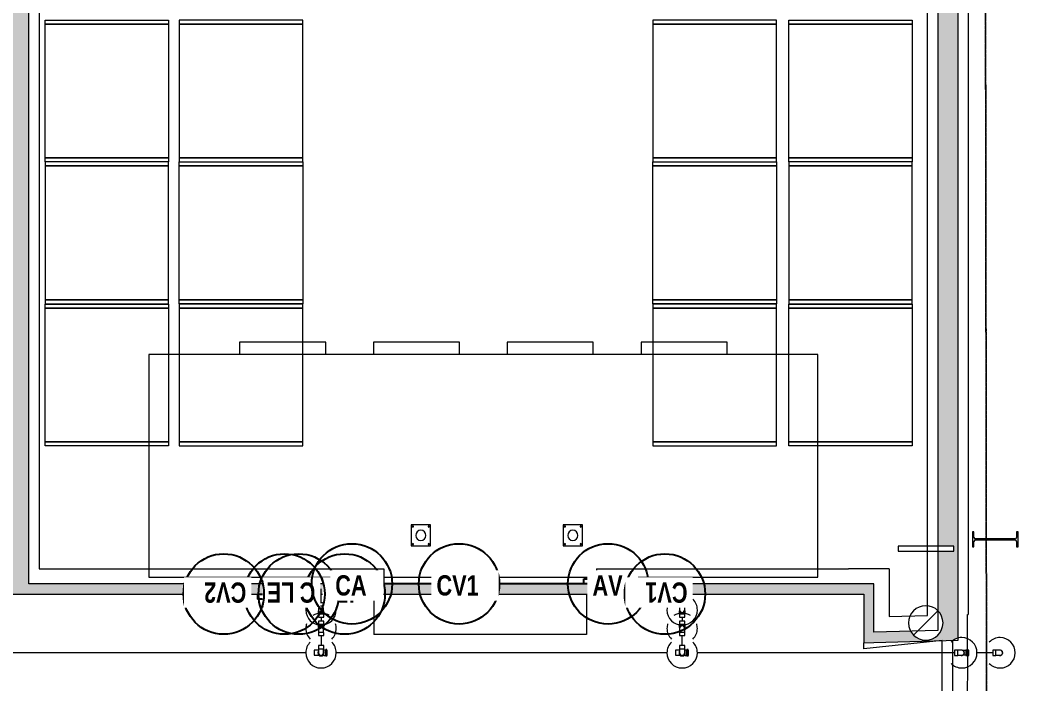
# Model space of a CAD drawing. Header units: centimetres. Extents: x -1762 to 3746, y -261 to 6534.
# Drawn here: x 1106 to 2091, y 3028 to 3683 of the extents above; entities that cross this region are included whole.
import ezdxf

# ---------------------------------------------------------------- set-up
doc = ezdxf.new("R2010")
doc.units = ezdxf.units.CM
doc.linetypes.add('_Overhead_2_', pattern=[0.47625, 0.3175, -0.15875])
doc.linetypes.add('Hidden', pattern=[0.714375, 0.47625, -0.238125])
for name, color, linetype, lineweight in [('A-ANNO-NOTE', 7, 'Continuous', 9), ('A-CLNG', 7, 'Continuous', 9), ('A-DETL-HDLN', 7, 'Hidden', 9), ('A-DOOR', 7, 'Continuous', 9), ('A-FLOR', 7, 'Continuous', 9), ('A-GENM', 7, 'Continuous', 9), ('A-WALL', 7, 'Continuous', 9), ('A-WALL-PATT', 7, 'Continuous', 35), ('I-WALL', 7, 'Continuous', 9), ('M-EQPM', 7, 'Continuous', 9), ('P-PIPE', 7, 'Continuous', 9), ('Q-SPCQ', 7, 'Continuous', 9), ('S-COLS', 7, 'Continuous', 9)]:
    doc.layers.add(name, color=color, linetype=linetype, lineweight=lineweight)
doc.layers.add('M-HVAC-DUCT-ANNO', color=7, linetype='Continuous', lineweight=9, true_color=0x007f00)
doc.styles.add('Century Gothic_B', font='GOTHICB.TTF', dxfattribs={"width": 0.8, "height": 20})

# ---------------------------------------------------------------- blocks, each defined once
blk = doc.blocks.new('UC-Perfil universal-Pilar - 150 x 430-1711016-Planta bodega almacenamiento congelados')
at = {"layer": 'S-COLS', "true_color": 0xaaaaaa}
h = blk.add_hatch(dxfattribs=at)
h.set_pattern_fill('FP_2', color=253, style=0, pattern_type=2)
h.set_pattern_definition([(315, (491.087, 1766.766), (25.1447, 25.1447), []), (315, (529.187, 1766.766), (25.1447, 25.1447), [])])
h.paths.add_polyline_path([(-7.5, -22.5), (7.5, -22.5), (7.5, -20.96), (2.01, -20.96), (0.94, -20.51), (0.49, -19.44), (0.49, 19.44), (0.94, 20.51), (2.01, 20.96), (7.5, 20.96), (7.5, 22.5), (-7.5, 22.5), (-7.5, 20.96), (-2.02, 20.96), (-0.94, 20.51), (-0.5, 19.44), (-0.5, -19.44), (-0.94, -20.51), (-2.02, -20.96), (-7.5, -20.96)])
at = {"layer": 'S-COLS', "color": 253, "lineweight": 18, "true_color": 0xaaaaaa}
for p, q in [((7.5, 22.5), (-7.5, 22.5)), ((-7.5, 22.5), (-7.5, 20.96)), ((-7.5, 20.96), (-2.02, 20.96)), ((2.01, 20.96), (7.5, 20.96)), ((7.5, 20.96), (7.5, 22.5)), ((-0.5, 19.44), (-0.5, -19.44)), ((0.49, -19.44), (0.49, 19.44)), ((-2.02, -20.96), (-7.5, -20.96)), ((-7.5, -20.96), (-7.5, -22.5)), ((-7.5, -22.5), (7.5, -22.5)), ((7.5, -20.96), (2.01, -20.96)), ((7.5, -22.5), (7.5, -20.96))]:
    blk.add_line(p, q, dxfattribs=at)
for centre, start, end in [((-2.02, 19.44), 0, 90), ((2.01, 19.44), 90, 180), ((-2.02, -19.44), 270, 0), ((2.01, -19.44), 180, 270)]:
    blk.add_arc(centre, 1.52, start, end, dxfattribs=at)
blk = doc.blocks.new('PQ_RVR_EST-01_ZZ_ZZ_MO_T_A_rvt-1-Planta bodega almacenamiento congelados')
at = {"layer": 'S-COLS', "color": 254, "lineweight": 9, "true_color": 0xd4d4d4, "rotation": 89.9999999999999}
blk.add_blockref('UC-Perfil universal-Pilar - 150 x 430-1711016-Planta bodega almacenamiento congelados', (2068.46, 3170.33), dxfattribs=at)
blk = doc.blocks.new('Doors-Door-sets- LAHET-LAH010005 - 2_10 x 3_00-1584137-Planta bodega almacenamiento congelados')
at = {"layer": 'A-DOOR', "color": 253, "true_color": 0xaaaaaa}
for p, q in [((-108, 5.12), (-107, 5.42)), ((-108, 5), (-108, 5.12)), ((-108, 5.12), (108, 5.12)), ((107, 5.42), (-107, 5.42)), ((108, 5.12), (107, 5.42)), ((108, 5), (108, 5.12))]:
    blk.add_line(p, q, dxfattribs=at)
blk = doc.blocks.new('RVR_Bolardo - RVR_Bolardo-1693177-Planta bodega almacenamiento congelados')
at = {"layer": 'A-GENM', "color": 254, "true_color": 0xd4d4d4}
for p, q in [((9.53, 10.38), (-9.53, 10.38)), ((-9.53, 10.38), (-9.53, -10.38)), ((9.53, -10.38), (9.53, 10.38)), ((-9.53, -10.38), (9.53, -10.38))]:
    blk.add_line(p, q, dxfattribs=at)
for centre, radius, start, end in [((-7.77, 8.73), 0.603, 0, 180), ((-7.77, 8.73), 0.603, 180, 360), ((-7.77, 8.73), 0.603, 60, 75), ((0, 0), 5.06, 0, 180), ((0, 0), 5.06, 180, 0), ((7.77, 8.73), 0.603, 0, 180), ((7.77, 8.73), 0.603, 180, 360), ((7.77, 8.73), 0.603, 105, 120), ((-7.77, -8.73), 0.603, 0, 180), ((-7.77, -8.73), 0.603, 180, 360), ((-7.77, -8.73), 0.603, 285, 300), ((7.77, -8.73), 0.603, 0, 180), ((7.77, -8.73), 0.603, 180, 360), ((7.77, -8.73), 0.603, 240, 255)]:
    blk.add_arc(centre, radius, start, end, dxfattribs=at)
blk = doc.blocks.new('RVR-Rack Almacenamiento - Default-V87-Planta bodega almacenamiento congelados')
at = {"layer": 'Q-SPCQ', "color": 253, "lineweight": 18, "true_color": 0xaaaaaa}
for p, q in [((-66.04, 60.96), (-70.00875, 60.96)), ((-70.00875, 60.96), (-70.00875, -60.96)), ((66.04, 60.96), (-66.04, 60.96)), ((-66.04, 60.96), (-66.04, -60.96)), ((-66.04, -60.96), (-66.04, 60.96)), ((66.04, -60.96), (66.04, 60.96)), ((70.00875, 60.96), (66.04, 60.96)), ((66.04, 60.96), (66.04, -60.96)), ((70.00875, -60.96), (70.00875, 60.96)), ((-70.00875, -60.96), (-66.04, -60.96)), ((-66.04, -60.96), (66.04, -60.96)), ((66.04, -60.96), (70.00875, -60.96))]:
    blk.add_line(p, q, dxfattribs=at)
blk = doc.blocks.new('RVR-Rack Almacenamiento - Default-V88-Planta bodega almacenamiento congelados')
at = {"layer": 'Q-SPCQ', "color": 253, "lineweight": 18, "true_color": 0xaaaaaa}
for p, q in [((-70.00875, -60.96), (-70.00875, 60.96)), ((-70.00875, 60.96), (-66.04, 60.96)), ((-66.04, -60.96), (-66.04, 60.96)), ((-66.04, 60.96), (66.04, 60.96)), ((-66.04, 60.96), (-66.04, -60.96)), ((66.04, 60.96), (66.04, -60.96)), ((66.04, -60.96), (66.04, 60.96)), ((66.04, 60.96), (70.00875, 60.96)), ((70.00875, 60.96), (70.00875, -60.96)), ((-66.04, -60.96), (-70.00875, -60.96)), ((66.04, -60.96), (-66.04, -60.96)), ((70.00875, -60.96), (66.04, -60.96))]:
    blk.add_line(p, q, dxfattribs=at)
blk = doc.blocks.new('PQ_RVR_ARQ-01_ZZ_ZZ_MO_T_A_rvt-1-Planta bodega almacenamiento congelados')
at = {"layer": 'A-WALL-PATT', "lineweight": 9, "true_color": 0xdddddd}
for points in [[(2015.13, 3080.56), (2031.74, 3081.03), (2031.74, 5902.73), (2011.74, 5902.73), (2011.74, 3163.66), (2027.63, 3163.66), (2027.63, 3158.66), (2011.74, 3158.66), (2011.74, 3100.09), (2011.95, 3099.93), (2014.65, 3096.41), (2016.35, 3092.31), (2016.93, 3087.91), (2016.35, 3083.51)], [(1095.12, 3126.4), (1115.12, 3126.4), (1115.12, 5882.73), (1095.12, 5882.73), (1095.12, 3246.4)], [(1938.83, 3116.4), (1948.83, 3116.4), (1948.83, 3126.4), (946.7, 3126.4), (946.7, 3116.4), (1826.07, 3116.4)], [(1938.83, 3068.4), (1948.83, 3068.68), (1948.83, 3116.4), (1938.83, 3116.4)], [(1948.83, 3068.68), (2027.27, 3070.9), (2028.11, 3071.49), (2031.74, 3073.02), (2031.74, 3081.03), (2015.13, 3080.56), (2014.47, 3079.17), (2011.95, 3075.89), (2008.43, 3073.19), (2004.33, 3071.49), (1999.93, 3070.91), (1995.53, 3071.49), (1991.43, 3073.19), (1987.83, 3075.99), (1985.08, 3079.71), (1948.83, 3078.68), (1948.83, 3071.49)]]:
    blk.add_hatch(color=254, dxfattribs=at).paths.add_polyline_path(points)
at = {"layer": 'A-CLNG', "color": 254, "lineweight": 18, "true_color": 0xd4d4d4}
for p, q in [((2016.25, 3070.59), (1938.83, 3062.4)), ((1938.83, 3062.4), (1938.83, 3068.4)), ((2016.25, 2947.67), (2016.25, 3070.59))]:
    blk.add_line(p, q, dxfattribs=at)
at = {"layer": 'A-FLOR', "color": 254, "linetype": '_Overhead_2_', "true_color": 0xd4d4d4}
for p, q in [((2058.8, 3777.59), (2059.63, 3170.82)), ((2059.57, 3211.03), (2058.83, 3750.47)), ((2059.63, 3170.82), (2059.57, 3211.03)), ((2059.63, 3169.83), (2059.94, 2947.67)), ((2059.64, 3161.03), (2059.63, 3169.83)), ((2059.94, 2947.67), (2059.64, 3161.03))]:
    blk.add_line(p, q, dxfattribs=at)
at = {"layer": 'A-WALL', "color": 253, "true_color": 0xaaaaaa}
for p, q in [((1125.12, 5872.73), (1125.12, 3141.4)), ((2001.74, 3095.19), (2001.74, 5872.73)), ((2041.74, 5872.73), (2041.74, 3096.32)), ((1125.12, 3141.4), (1465.14, 3141.4)), ((1465.14, 3141.4), (1465.14, 3126.82)), ((1675.14, 3141.4), (1923.83, 3141.4)), ((1675.14, 3141.4), (1675.14, 3126.82)), ((1963.83, 3141.4), (1923.83, 3141.4)), ((1963.83, 3141.4), (1963.83, 3094.11)), ((1963.83, 3094.11), (2001.74, 3095.19)), ((2040.98, 3056.28), (2041.06, 3096.3)), ((2041.06, 3096.3), (2041.74, 3096.32)), ((2040.98, 3056.28), (2040.76, 2947.67))]:
    blk.add_line(p, q, dxfattribs=at)
at = {"layer": 'I-WALL', "color": 253, "lineweight": 18, "true_color": 0xaaaaaa}
for p, q in [((2031.74, 3081.03), (2031.74, 5902.73)), ((1115.12, 3126.4), (1115.12, 5882.73)), ((2011.74, 5882.73), (2011.74, 3080.46)), ((1948.83, 3126.4), (1115.12, 3126.4)), ((1948.83, 3116.4), (1948.83, 3126.4)), ((956.7, 3116.4), (1938.83, 3116.4)), ((1938.83, 3116.4), (1938.83, 3068.4)), ((1948.83, 3078.68), (1948.83, 3116.4)), ((2011.74, 3080.46), (1948.83, 3078.68)), ((2031.74, 3071.03), (2031.74, 3081.03)), ((1938.83, 3068.4), (1948.83, 3068.68)), ((1948.83, 3068.68), (2031.74, 3071.03))]:
    blk.add_line(p, q, dxfattribs=at)
at = {"layer": 'I-WALL', "color": 253, "true_color": 0xaaaaaa}
for p, q in [((2016.25, 2947.67), (2016.25, 3070.59)), ((2026.25, 3070.87), (2026.25, 2947.67))]:
    blk.add_line(p, q, dxfattribs=at)
at = {"layer": 'A-DOOR', "color": 253, "lineweight": 9, "true_color": 0xaaaaaa}
blk.add_blockref('Doors-Door-sets- LAHET-LAH010005 - 2_10 x 3_00-1584137-Planta bodega almacenamiento congelados', (1570.14, 3121.4), dxfattribs=at)
at = {"layer": 'A-GENM', "color": 253, "lineweight": 9, "true_color": 0xaaaaaa}
for p in [(1501.7, 3174.32), (1651.7, 3174.32)]:
    blk.add_blockref('RVR_Bolardo - RVR_Bolardo-1693177-Planta bodega almacenamiento congelados', p, dxfattribs=at)
at = {"layer": 'Q-SPCQ', "color": 253, "lineweight": 9, "true_color": 0xaaaaaa}
for name, p, rotation in [('RVR-Rack Almacenamiento - Default-V88-Planta bodega almacenamiento congelados', (1191.9, 3612.8), 89.9999999999997), ('RVR-Rack Almacenamiento - Default-V87-Planta bodega almacenamiento congelados', (1324.32, 3612.8), 90.00000000000031), ('RVR-Rack Almacenamiento - Default-V87-Planta bodega almacenamiento congelados', (1791.64, 3612.8), 90.00000000000031), ('RVR-Rack Almacenamiento - Default-V88-Planta bodega almacenamiento congelados', (1925.66, 3612.8), 89.9999999999997), ('RVR-Rack Almacenamiento - Default-V87-Planta bodega almacenamiento congelados', (1191.9, 3472.78), 269.9999999999999), ('RVR-Rack Almacenamiento - Default-V88-Planta bodega almacenamiento congelados', (1324.32, 3472.78), 270.0000000000001), ('RVR-Rack Almacenamiento - Default-V88-Planta bodega almacenamiento congelados', (1791.64, 3472.78), 270.0000000000001), ('RVR-Rack Almacenamiento - Default-V87-Planta bodega almacenamiento congelados', (1925.66, 3472.78), 269.9999999999999), ('RVR-Rack Almacenamiento - Default-V88-Planta bodega almacenamiento congelados', (1191.9, 3332.57), 90.0000000000001), ('RVR-Rack Almacenamiento - Default-V87-Planta bodega almacenamiento congelados', (1324.32, 3332.57), 89.9999999999999), ('RVR-Rack Almacenamiento - Default-V87-Planta bodega almacenamiento congelados', (1791.64, 3332.57), 89.9999999999999), ('RVR-Rack Almacenamiento - Default-V88-Planta bodega almacenamiento congelados', (1925.66, 3332.57), 90.0000000000001)]:
    blk.add_blockref(name, p, dxfattribs=dict(at, rotation=rotation))
blk = doc.blocks.new('RVR-PQ-Equipo de aire - RVR-PQ-Equipo de aire-1667319-Planta bodega almacenamiento congelados')
at = {"layer": 'M-EQPM'}
for p, q in [((330, 110), (-330, 110)), ((-330, 110), (-330, -110)), ((330, -110), (330, 110)), ((-330, -110), (330, -110)), ((-240.46, -110), (-240.46, -122.1)), ((-155.54, -122.1), (-155.54, -110)), ((-108.46, -110), (-108.46, -122.1)), ((-23.54, -122.1), (-23.54, -110)), ((23.54, -110), (23.54, -122.1)), ((108.46, -122.1), (108.46, -110)), ((155.54, -110), (155.54, -122.1)), ((240.46, -122.1), (240.46, -110)), ((-240.46, -122.1), (-155.54, -122.1)), ((-108.46, -122.1), (-23.54, -122.1)), ((23.54, -122.1), (108.46, -122.1)), ((155.54, -122.1), (240.46, -122.1))]:
    blk.add_line(p, q, dxfattribs=at)
blk = doc.blocks.new('RVR-PQ-Terminal ducto ext - RVR-PQ-Terminal ducto ext-1674623-Planta bodega almacenamiento congelados')
at = {"layer": 'M-EQPM'}
for p, q in [((27.5, 0), (-27.5, 0)), ((-27.5, 0), (-27.5, -5)), ((27.5, -5), (27.5, 0)), ((-27.5, -5), (27.5, -5))]:
    blk.add_line(p, q, dxfattribs=at)
blk = doc.blocks.new('Elbow PVC NCh - Elbow PVC NCh-1352844-Planta bodega almacenamiento congelados')
at = {"layer": 'P-PIPE', "color": 6, "true_color": 0xff00ff}
for p, q in [((1756.95, 3107.78), (1756.95, 3104.68)), ((1759.57, 3107.78), (1756.95, 3107.78)), ((1756.95, 3104.68), (1759.57, 3104.68)), ((1762.19, 3107.78), (1759.57, 3107.78)), ((1759.57, 3104.68), (1762.19, 3104.68)), ((1762.19, 3104.68), (1762.19, 3107.78))]:
    blk.add_line(p, q, dxfattribs=at)
at = {"layer": 'P-PIPE', "color": 6, "true_color": 0xff00ff, "flags": 128}
for points in [[(1757.07, 3104.68), (1757.07, 3104.52), (1757.07, 3104.36), (1757.07, 3104.2), (1757.07, 3104.04), (1757.07, 3103.88), (1757.07, 3103.73), (1757.07, 3103.57), (1757.07, 3103.42), (1757.07, 3103.27), (1757.07, 3103.12), (1757.07, 3102.97), (1757.07, 3102.83), (1757.07, 3102.69), (1757.07, 3102.55), (1757.07, 3102.42), (1757.07, 3102.29), (1757.07, 3102.16), (1757.07, 3102.04), (1757.07, 3101.92), (1757.07, 3101.81), (1757.07, 3101.7), (1757.07, 3101.59), (1757.07, 3101.5), (1757.07, 3101.4), (1757.07, 3101.31), (1757.07, 3101.23), (1757.07, 3101.15), (1757.07, 3101.08), (1757.07, 3101.01), (1757.07, 3100.95), (1757.07, 3100.89), (1757.07, 3100.85), (1757.07, 3100.8), (1757.07, 3100.77), (1757.07, 3100.74), (1757.07, 3100.71), (1757.07, 3100.69), (1757.07, 3100.68), (1757.07, 3100.68), (1757.07, 3100.68)], [(1762.07, 3100.68), (1762.07, 3100.68), (1762.07, 3100.69), (1762.07, 3100.71), (1762.07, 3100.73), (1762.07, 3100.76), (1762.07, 3100.79), (1762.07, 3100.83), (1762.07, 3100.88), (1762.07, 3100.93), (1762.07, 3100.99), (1762.07, 3101.06), (1762.07, 3101.13), (1762.07, 3101.21), (1762.07, 3101.29), (1762.07, 3101.38), (1762.07, 3101.47), (1762.07, 3101.57), (1762.07, 3101.67), (1762.07, 3101.78), (1762.07, 3101.89), (1762.07, 3102.01), (1762.07, 3102.13), (1762.07, 3102.25), (1762.07, 3102.38), (1762.07, 3102.52), (1762.07, 3102.65), (1762.07, 3102.79), (1762.07, 3102.93), (1762.07, 3103.08), (1762.07, 3103.23), (1762.07, 3103.38), (1762.07, 3103.53), (1762.07, 3103.68), (1762.07, 3103.84), (1762.07, 3104), (1762.07, 3104.16), (1762.07, 3104.31), (1762.07, 3104.47), (1762.07, 3104.63), (1762.07, 3104.68)]]:
    blk.add_lwpolyline(points, dxfattribs=at)
at = {"layer": 'P-PIPE', "color": 6, "true_color": 0xff00ff}
for radius, start, end in [(2.62, 165, 270), (2.5, 176.58831, 270), (2.62, 270, 18.46569), (2.5, 270, 328.00954), (2.5, 330, 7.75059)]:
    blk.add_arc((1759.57, 3100.68), radius, start, end, dxfattribs=at)
blk = doc.blocks.new('Elbow PVC NCh - Elbow PVC NCh-V92-Planta bodega almacenamiento congelados')
at = {"layer": 'P-PIPE', "color": 6, "true_color": 0xff00ff}
for p, q in [((1756.95, 3078.53), (1756.95, 3075.43)), ((1759.57, 3078.53), (1756.95, 3078.53)), ((1756.95, 3075.43), (1759.57, 3075.43)), ((1762.19, 3078.53), (1759.57, 3078.53)), ((1759.57, 3075.43), (1762.19, 3075.43)), ((1762.19, 3075.43), (1762.19, 3078.53))]:
    blk.add_line(p, q, dxfattribs=at)
at = {"layer": 'P-PIPE', "color": 6, "true_color": 0xff00ff, "flags": 128}
for points in [[(1757.07, 3082.53), (1757.07, 3082.52), (1757.07, 3082.51), (1757.07, 3082.5), (1757.07, 3082.48), (1757.07, 3082.45), (1757.07, 3082.41), (1757.07, 3082.37), (1757.07, 3082.32), (1757.07, 3082.27), (1757.07, 3082.21), (1757.07, 3082.15), (1757.07, 3082.07), (1757.07, 3082), (1757.07, 3081.92), (1757.07, 3081.83), (1757.07, 3081.73), (1757.07, 3081.64), (1757.07, 3081.53), (1757.07, 3081.43), (1757.07, 3081.31), (1757.07, 3081.2), (1757.07, 3081.08), (1757.07, 3080.95), (1757.07, 3080.82), (1757.07, 3080.69), (1757.07, 3080.55), (1757.07, 3080.41), (1757.07, 3080.27), (1757.07, 3080.12), (1757.07, 3079.98), (1757.07, 3079.83), (1757.07, 3079.67), (1757.07, 3079.52), (1757.07, 3079.36), (1757.07, 3079.21), (1757.07, 3079.05), (1757.07, 3078.89), (1757.07, 3078.73), (1757.07, 3078.57), (1757.07, 3078.53)], [(1762.07, 3078.53), (1762.07, 3078.69), (1762.07, 3078.85), (1762.07, 3079.01), (1762.07, 3079.16), (1762.07, 3079.32), (1762.07, 3079.48), (1762.07, 3079.63), (1762.07, 3079.78), (1762.07, 3079.94), (1762.07, 3080.08), (1762.07, 3080.23), (1762.07, 3080.37), (1762.07, 3080.51), (1762.07, 3080.65), (1762.07, 3080.79), (1762.07, 3080.92), (1762.07, 3081.04), (1762.07, 3081.16), (1762.07, 3081.28), (1762.07, 3081.4), (1762.07, 3081.51), (1762.07, 3081.61), (1762.07, 3081.71), (1762.07, 3081.8), (1762.07, 3081.89), (1762.07, 3081.98), (1762.07, 3082.05), (1762.07, 3082.13), (1762.07, 3082.19), (1762.07, 3082.25), (1762.07, 3082.31), (1762.07, 3082.36), (1762.07, 3082.4), (1762.07, 3082.44), (1762.07, 3082.47), (1762.07, 3082.49), (1762.07, 3082.51), (1762.07, 3082.52), (1762.07, 3082.53), (1762.07, 3082.53)]]:
    blk.add_lwpolyline(points, dxfattribs=at)
at = {"layer": 'P-PIPE', "color": 6, "true_color": 0xff00ff}
for radius, start, end in [(2.62, 90, 195), (2.5, 90, 183.41169), (2.62, 341.54344, 90), (2.5, 33.02604, 90), (2.5, 350.58238, 30)]:
    blk.add_arc((1759.57, 3082.53), radius, start, end, dxfattribs=at)
blk = doc.blocks.new('Elbow PVC NCh - Elbow PVC NCh-V93-Planta bodega almacenamiento congelados')
at = {"layer": 'P-PIPE', "color": 6, "true_color": 0xff00ff}
for p, q in [((1756.95, 3065.53), (1756.95, 3062.43)), ((1759.57, 3065.53), (1756.95, 3065.53)), ((1762.19, 3065.53), (1759.57, 3065.53)), ((1762.19, 3062.43), (1762.19, 3065.53)), ((1756.95, 3062.43), (1759.57, 3062.43)), ((1759.57, 3062.43), (1762.19, 3062.43))]:
    blk.add_line(p, q, dxfattribs=at)
at = {"layer": 'P-PIPE', "color": 6, "true_color": 0xff00ff, "flags": 128}
for points in [[(1757.07, 3062.43), (1757.07, 3062.28), (1757.07, 3062.12), (1757.07, 3061.96), (1757.07, 3061.8), (1757.07, 3061.64), (1757.07, 3061.48), (1757.07, 3061.33), (1757.07, 3061.18), (1757.07, 3061.03), (1757.07, 3060.88), (1757.07, 3060.73), (1757.07, 3060.59), (1757.07, 3060.45), (1757.07, 3060.31), (1757.07, 3060.18), (1757.07, 3060.05), (1757.07, 3059.92), (1757.07, 3059.8), (1757.07, 3059.68), (1757.07, 3059.57), (1757.07, 3059.46), (1757.07, 3059.35), (1757.07, 3059.25), (1757.07, 3059.16), (1757.07, 3059.07), (1757.07, 3058.99), (1757.07, 3058.91), (1757.07, 3058.83), (1757.07, 3058.77), (1757.07, 3058.71), (1757.07, 3058.65), (1757.07, 3058.6), (1757.07, 3058.56), (1757.07, 3058.52), (1757.07, 3058.49), (1757.07, 3058.47), (1757.07, 3058.45), (1757.07, 3058.44), (1757.07, 3058.44), (1757.07, 3058.43)], [(1762.07, 3058.43), (1762.07, 3058.44), (1762.07, 3058.45), (1762.07, 3058.46), (1762.07, 3058.49), (1762.07, 3058.51), (1762.07, 3058.55), (1762.07, 3058.59), (1762.07, 3058.64), (1762.07, 3058.69), (1762.07, 3058.75), (1762.07, 3058.82), (1762.07, 3058.89), (1762.07, 3058.96), (1762.07, 3059.05), (1762.07, 3059.13), (1762.07, 3059.23), (1762.07, 3059.32), (1762.07, 3059.43), (1762.07, 3059.54), (1762.07, 3059.65), (1762.07, 3059.77), (1762.07, 3059.89), (1762.07, 3060.01), (1762.07, 3060.14), (1762.07, 3060.27), (1762.07, 3060.41), (1762.07, 3060.55), (1762.07, 3060.69), (1762.07, 3060.84), (1762.07, 3060.99), (1762.07, 3061.14), (1762.07, 3061.29), (1762.07, 3061.44), (1762.07, 3061.6), (1762.07, 3061.76), (1762.07, 3061.91), (1762.07, 3062.07), (1762.07, 3062.23), (1762.07, 3062.39), (1762.07, 3062.43)]]:
    blk.add_lwpolyline(points, dxfattribs=at)
at = {"layer": 'P-PIPE', "color": 6, "true_color": 0xff00ff}
for radius, start, end in [(2.62, 165, 270), (2.5, 176.58831, 270), (2.62, 270, 18.46569), (2.5, 270, 6.82657)]:
    blk.add_arc((1759.57, 3058.43), radius, start, end, dxfattribs=at)
blk = doc.blocks.new('Elbow PVC NCh - Elbow PVC NCh-V94-Planta bodega almacenamiento congelados')
at = {"layer": 'P-PIPE', "color": 6, "true_color": 0xff00ff}
for p, q in [((2031.45, 3061.05), (2028.35, 3061.05)), ((2028.35, 3061.05), (2028.35, 3058.43)), ((2028.35, 3058.43), (2028.35, 3055.81)), ((2028.35, 3055.81), (2031.45, 3055.81)), ((2031.45, 3058.43), (2031.45, 3061.05)), ((2031.45, 3055.81), (2031.45, 3058.43))]:
    blk.add_line(p, q, dxfattribs=at)
at = {"layer": 'P-PIPE', "color": 6, "true_color": 0xff00ff, "flags": 128}
for points in [[(2035.45, 3060.93), (2035.45, 3060.93), (2035.44, 3060.93), (2035.42, 3060.93), (2035.4, 3060.93), (2035.37, 3060.93), (2035.34, 3060.93), (2035.3, 3060.93), (2035.25, 3060.93), (2035.2, 3060.93), (2035.14, 3060.93), (2035.07, 3060.93), (2035, 3060.93), (2034.92, 3060.93), (2034.84, 3060.93), (2034.75, 3060.93), (2034.66, 3060.93), (2034.56, 3060.93), (2034.46, 3060.93), (2034.35, 3060.93), (2034.24, 3060.93), (2034.12, 3060.93), (2034, 3060.93), (2033.88, 3060.93), (2033.75, 3060.93), (2033.61, 3060.93), (2033.48, 3060.93), (2033.34, 3060.93), (2033.19, 3060.93), (2033.05, 3060.93), (2032.9, 3060.93), (2032.75, 3060.93), (2032.6, 3060.93), (2032.44, 3060.93), (2032.29, 3060.93), (2032.13, 3060.93), (2031.97, 3060.93), (2031.81, 3060.93), (2031.66, 3060.93), (2031.5, 3060.93), (2031.45, 3060.93)], [(2031.45, 3055.93), (2031.61, 3055.93), (2031.77, 3055.93), (2031.93, 3055.93), (2032.09, 3055.93), (2032.25, 3055.93), (2032.4, 3055.93), (2032.56, 3055.93), (2032.71, 3055.93), (2032.86, 3055.93), (2033.01, 3055.93), (2033.16, 3055.93), (2033.3, 3055.93), (2033.44, 3055.93), (2033.58, 3055.93), (2033.71, 3055.93), (2033.84, 3055.93), (2033.97, 3055.93), (2034.09, 3055.93), (2034.21, 3055.93), (2034.32, 3055.93), (2034.43, 3055.93), (2034.53, 3055.93), (2034.63, 3055.93), (2034.73, 3055.93), (2034.82, 3055.93), (2034.9, 3055.93), (2034.98, 3055.93), (2035.05, 3055.93), (2035.12, 3055.93), (2035.18, 3055.93), (2035.24, 3055.93), (2035.28, 3055.93), (2035.33, 3055.93), (2035.36, 3055.93), (2035.39, 3055.93), (2035.42, 3055.93), (2035.44, 3055.93), (2035.45, 3055.93), (2035.45, 3055.93), (2035.45, 3055.93)]]:
    blk.add_lwpolyline(points, dxfattribs=at)
at = {"layer": 'P-PIPE', "color": 6, "true_color": 0xff00ff}
for radius, start, end in [(2.62, 0, 108.46569), (2.62, 255, 0), (2.5, 0, 97.75059), (2.5, 266.58831, 0)]:
    blk.add_arc((2035.45, 3058.43), radius, start, end, dxfattribs=at)
blk = doc.blocks.new('Elbow PVC NCh - Elbow PVC NCh-V95-Planta bodega almacenamiento congelados')
at = {"layer": 'P-PIPE', "color": 6, "true_color": 0xff00ff}
for p, q in [((2069.19, 3061.05), (2066.09, 3061.05)), ((2066.09, 3061.05), (2066.09, 3058.43)), ((2066.09, 3058.43), (2066.09, 3055.81)), ((2066.09, 3055.81), (2069.19, 3055.81)), ((2069.19, 3058.43), (2069.19, 3061.05)), ((2069.19, 3055.81), (2069.19, 3058.43))]:
    blk.add_line(p, q, dxfattribs=at)
at = {"layer": 'P-PIPE', "color": 6, "true_color": 0xff00ff, "flags": 128}
for points in [[(2073.19, 3060.93), (2073.18, 3060.93), (2073.17, 3060.93), (2073.16, 3060.93), (2073.14, 3060.93), (2073.11, 3060.93), (2073.07, 3060.93), (2073.03, 3060.93), (2072.98, 3060.93), (2072.93, 3060.93), (2072.87, 3060.93), (2072.81, 3060.93), (2072.73, 3060.93), (2072.66, 3060.93), (2072.58, 3060.93), (2072.49, 3060.93), (2072.39, 3060.93), (2072.3, 3060.93), (2072.19, 3060.93), (2072.09, 3060.93), (2071.97, 3060.93), (2071.86, 3060.93), (2071.74, 3060.93), (2071.61, 3060.93), (2071.48, 3060.93), (2071.35, 3060.93), (2071.21, 3060.93), (2071.07, 3060.93), (2070.93, 3060.93), (2070.78, 3060.93), (2070.64, 3060.93), (2070.49, 3060.93), (2070.33, 3060.93), (2070.18, 3060.93), (2070.02, 3060.93), (2069.87, 3060.93), (2069.71, 3060.93), (2069.55, 3060.93), (2069.39, 3060.93), (2069.23, 3060.93), (2069.19, 3060.93)], [(2069.19, 3055.93), (2069.35, 3055.93), (2069.51, 3055.93), (2069.67, 3055.93), (2069.82, 3055.93), (2069.98, 3055.93), (2070.14, 3055.93), (2070.29, 3055.93), (2070.44, 3055.93), (2070.6, 3055.93), (2070.74, 3055.93), (2070.89, 3055.93), (2071.03, 3055.93), (2071.17, 3055.93), (2071.31, 3055.93), (2071.45, 3055.93), (2071.58, 3055.93), (2071.7, 3055.93), (2071.82, 3055.93), (2071.94, 3055.93), (2072.06, 3055.93), (2072.17, 3055.93), (2072.27, 3055.93), (2072.37, 3055.93), (2072.46, 3055.93), (2072.55, 3055.93), (2072.64, 3055.93), (2072.71, 3055.93), (2072.79, 3055.93), (2072.85, 3055.93), (2072.91, 3055.93), (2072.97, 3055.93), (2073.02, 3055.93), (2073.06, 3055.93), (2073.1, 3055.93), (2073.13, 3055.93), (2073.15, 3055.93), (2073.17, 3055.93), (2073.18, 3055.93), (2073.19, 3055.93), (2073.19, 3055.93)]]:
    blk.add_lwpolyline(points, dxfattribs=at)
at = {"layer": 'P-PIPE', "color": 6, "true_color": 0xff00ff}
for radius, start, end in [(2.62, 0, 108.46569), (2.62, 255, 0), (2.5, 63.83965, 97.75059), (2.5, 266.58831, 0), (2.5, 0, 60)]:
    blk.add_arc((2073.19, 3058.43), radius, start, end, dxfattribs=at)
blk = doc.blocks.new('RVR-PQ-Dispositivo - Interruptor doble ip65-1787943-Planta bodega almacenamiento congelados')
at = {"layer": 'M-EQPM', "color": 96, "lineweight": 25, "true_color": 0x008000}
for p, q in [((-1196.05, 3116.4), (-1181.05, 3116.4)), ((-1196.05, 3111.4), (-1196.05, 3116.4)), ((-1181.05, 3116.4), (-1181.05, 3111.4)), ((-1181.05, 3111.4), (-1196.05, 3111.4))]:
    blk.add_line(p, q, dxfattribs=at)
blk = doc.blocks.new('RVR-PQ-Dispositivo - Pulsador control acceso-1787936-Planta bodega almacenamiento congelados')
at = {"layer": 'M-EQPM', "color": 1, "lineweight": 25, "true_color": 0xff0000}
for p, q in [((-1243.54, 3116.4), (-1233.54, 3116.4)), ((-1243.54, 3116.4), (-1243.54, 3111.4)), ((-1233.54, 3111.4), (-1233.54, 3116.4)), ((-1233.54, 3111.4), (-1243.54, 3111.4))]:
    blk.add_line(p, q, dxfattribs=at)
blk = doc.blocks.new('RVR-PQ-Dispositivo - Sirena con luz estroboscopica-1704672-Planta bodega almacenamiento congelados')
at = {"layer": 'M-EQPM', "color": 1, "lineweight": 25, "true_color": 0xff0000}
for p, q in [((-1298.79, 3116.4), (-1288.79, 3116.4)), ((-1298.79, 3116.4), (-1298.79, 3111.4)), ((-1288.79, 3111.4), (-1288.79, 3116.4)), ((-1288.79, 3111.4), (-1298.79, 3111.4))]:
    blk.add_line(p, q, dxfattribs=at)
blk = doc.blocks.new('RVR-PQ-Dispositivo - Camara videovigilancia 360-1744985-Planta bodega almacenamiento congelados')
at = {"layer": 'M-EQPM', "color": 1, "lineweight": 25, "true_color": 0xff0000}
for p, q in [((1277.59, 3116.4), (1277.59, 3111.4)), ((1293.59, 3116.4), (1277.59, 3116.4)), ((1293.59, 3111.4), (1293.59, 3116.4)), ((1277.59, 3111.4), (1293.59, 3111.4))]:
    blk.add_line(p, q, dxfattribs=at)
blk = doc.blocks.new('RVR-PQ-Equipo - Equipo cortina de aire-1753124-Planta bodega almacenamiento congelados')
at = {"layer": 'M-EQPM'}
for p, q in [((1455.34, 3116.4), (1665.34, 3116.4)), ((1455.34, 3116.4), (1455.34, 3076.4)), ((1665.34, 3116.4), (1665.34, 3076.4)), ((1665.34, 3076.4), (1455.34, 3076.4))]:
    blk.add_line(p, q, dxfattribs=at)
blk = doc.blocks.new('RVR-PQ-Dispositivo - Camara videovigilancia-1745171-Planta bodega almacenamiento congelados')
at = {"layer": 'M-EQPM', "color": 1, "lineweight": 25, "true_color": 0xff0000}
for p, q in [((-1033.02, 3131.4), (-1023.02, 3131.4)), ((-1033.02, 3131.4), (-1033.02, 3126.4)), ((-1023.02, 3126.4), (-1033.02, 3126.4)), ((-1023.02, 3126.4), (-1023.02, 3131.4))]:
    blk.add_line(p, q, dxfattribs=at)
blk = doc.blocks.new('RVR-PQ-Dispositivo - Antena vigilancia-1764564-Planta bodega almacenamiento congelados')
at = {"layer": 'M-EQPM', "color": 1, "lineweight": 25, "true_color": 0xff0000}
for p, q in [((-1169.67, 3131.4), (-1154.67, 3131.4)), ((-1169.67, 3126.4), (-1169.67, 3131.4)), ((-1154.67, 3126.4), (-1169.67, 3126.4)), ((-1154.67, 3131.4), (-1154.67, 3126.4))]:
    blk.add_line(p, q, dxfattribs=at)
blk = doc.blocks.new('Elbow PVC NCh - Elbow PVC NCh-V104-Planta bodega almacenamiento congelados')
at = {"layer": 'A-DETL-HDLN', "color": 6, "linetype": 'Continuous', "true_color": 0xff00ff}
for p, q in [((1756.95, 3096.68), (1756.95, 3093.58)), ((1759.57, 3096.68), (1756.95, 3096.68)), ((1756.95, 3093.58), (1759.57, 3093.58)), ((1762.19, 3096.68), (1759.57, 3096.68)), ((1759.57, 3093.58), (1762.19, 3093.58)), ((1762.19, 3093.58), (1762.19, 3096.68))]:
    blk.add_line(p, q, dxfattribs=at)
at = {"layer": 'A-DETL-HDLN', "color": 6, "linetype": 'Continuous', "true_color": 0xff00ff, "flags": 128}
for points in [[(1757.07, 3096.68), (1757.07, 3096.84), (1757.07, 3097), (1757.07, 3097.16), (1757.07, 3097.31), (1757.07, 3097.47), (1757.07, 3097.63), (1757.07, 3097.78), (1757.07, 3097.94), (1757.07, 3098.09), (1757.07, 3098.24), (1757.07, 3098.38), (1757.07, 3098.52), (1757.07, 3098.67), (1757.07, 3098.8), (1757.07, 3098.94), (1757.07, 3099.07), (1757.07, 3099.19), (1757.07, 3099.32), (1757.07, 3099.43), (1757.07, 3099.55), (1757.07, 3099.66), (1757.07, 3099.76), (1757.07, 3099.86)], [(1762.07, 3099.89), (1762.07, 3099.79), (1762.07, 3099.68), (1762.07, 3099.58), (1762.07, 3099.46), (1762.07, 3099.35), (1762.07, 3099.23), (1762.07, 3099.1), (1762.07, 3098.97), (1762.07, 3098.84), (1762.07, 3098.7), (1762.07, 3098.56), (1762.07, 3098.42), (1762.07, 3098.27), (1762.07, 3098.13), (1762.07, 3097.98), (1762.07, 3097.82), (1762.07, 3097.67), (1762.07, 3097.51), (1762.07, 3097.36), (1762.07, 3097.2), (1762.07, 3097.04), (1762.07, 3096.88), (1762.07, 3096.72), (1762.07, 3096.68)]]:
    blk.add_lwpolyline(points, dxfattribs=at)
blk = doc.blocks.new('Elbow PVC NCh - Elbow PVC NCh-V105-Planta bodega almacenamiento congelados')
at = {"layer": 'A-DETL-HDLN', "color": 6, "linetype": 'Continuous', "true_color": 0xff00ff}
for p, q in [((1756.95, 3089.63), (1756.95, 3086.53)), ((1759.57, 3089.63), (1756.95, 3089.63)), ((1756.95, 3086.53), (1759.57, 3086.53)), ((1762.19, 3089.63), (1759.57, 3089.63)), ((1759.57, 3086.53), (1762.19, 3086.53)), ((1762.19, 3086.53), (1762.19, 3089.63))]:
    blk.add_line(p, q, dxfattribs=at)
at = {"layer": 'A-DETL-HDLN', "color": 6, "linetype": 'Continuous', "true_color": 0xff00ff, "flags": 128}
for points in [[(1757.07, 3083.32), (1757.07, 3083.42), (1757.07, 3083.52), (1757.07, 3083.63), (1757.07, 3083.74), (1757.07, 3083.86), (1757.07, 3083.98), (1757.07, 3084.1), (1757.07, 3084.23), (1757.07, 3084.37), (1757.07, 3084.5), (1757.07, 3084.64), (1757.07, 3084.78), (1757.07, 3084.93), (1757.07, 3085.08), (1757.07, 3085.23), (1757.07, 3085.38), (1757.07, 3085.53), (1757.07, 3085.69), (1757.07, 3085.85), (1757.07, 3086), (1757.07, 3086.16), (1757.07, 3086.32), (1757.07, 3086.48), (1757.07, 3086.53)], [(1762.07, 3086.53), (1762.07, 3086.37), (1762.07, 3086.21), (1762.07, 3086.05), (1762.07, 3085.89), (1762.07, 3085.73), (1762.07, 3085.58), (1762.07, 3085.42), (1762.07, 3085.27), (1762.07, 3085.12), (1762.07, 3084.97), (1762.07, 3084.82), (1762.07, 3084.68), (1762.07, 3084.54), (1762.07, 3084.4), (1762.07, 3084.27), (1762.07, 3084.14), (1762.07, 3084.01), (1762.07, 3083.89), (1762.07, 3083.77), (1762.07, 3083.66), (1762.07, 3083.55), (1762.07, 3083.44), (1762.07, 3083.34)]]:
    blk.add_lwpolyline(points, dxfattribs=at)
blk = doc.blocks.new('Junction PVC NCh - Angulo Libre-1674989-Planta bodega almacenamiento congelados')
at = {"layer": 'A-DETL-HDLN', "color": 6, "linetype": 'Continuous', "true_color": 0xff00ff}
for p, q in [((1757.09, 3060.93), (1752.91, 3060.93)), ((1752.91, 3060.93), (1752.91, 3058.43)), ((1752.91, 3058.43), (1752.91, 3055.93)), ((1752.91, 3055.93), (1757.96, 3055.93)), ((1761.17, 3055.93), (1762.42, 3055.93)), ((1761.92, 3055.93), (1762.42, 3055.76)), ((1762.42, 3061.11), (1762.06, 3060.98)), ((1762.42, 3060.93), (1762.06, 3060.93)), ((1764.28, 3061.11), (1762.42, 3061.11)), ((1762.42, 3059.29), (1762.42, 3061.11)), ((1762.42, 3055.76), (1762.42, 3057.58)), ((1762.42, 3055.76), (1764.28, 3055.76)), ((1765.34, 3061.55), (1764.28, 3061.55)), ((1764.28, 3058.43), (1764.28, 3061.55)), ((1764.28, 3055.31), (1764.28, 3058.43)), ((1764.28, 3055.31), (1765.34, 3055.31)), ((1765.34, 3058.43), (1765.34, 3061.55)), ((1765.7, 3061.11), (1765.34, 3061.11)), ((1765.34, 3055.31), (1765.34, 3058.43)), ((1765.34, 3055.76), (1765.7, 3055.76)), ((1765.7, 3058.43), (1765.7, 3061.11)), ((1765.7, 3055.76), (1765.7, 3058.43))]:
    blk.add_line(p, q, dxfattribs=at)
for radius, start, end in [(3.12, 144, 180), (3.12, 180, 0), (2.67, 174.07703, 180), (2.67, 180, 185.92297), (2.68, 211.3334, 221.48472), (2.67, 246.01084, 256.61453), (2.67, 283.38547, 293.98916), (2.68, 318.51528, 328.6666), (3.12, 0, 36), (2.68, 0, 5.92297), (2.68, 354.07703, 0)]:
    blk.add_arc((1759.57, 3058.43), radius, start, end, dxfattribs=at)

msp = doc.modelspace()

# ---------------------------------------------------------------- linework, layer by layer
at = {"layer": 'A-ANNO-NOTE', "color": 1, "lineweight": 25, "true_color": 0xff0000}
for centre in [(1539.45, 3126.4), (1686.49, 3126.4)]:
    msp.add_circle(centre, 39.69, dxfattribs=at)
at = {"layer": 'A-ANNO-NOTE', "color": 96, "lineweight": 25, "true_color": 0x008000}
msp.add_circle((1426.64, 3116.4), 39.69, dxfattribs=at)
at = {"layer": 'A-DETL-HDLN', "color": 6, "linetype": 'Continuous', "true_color": 0xff00ff}
for p, q in [((1403.27, 3093.58), (1403.27, 3089.63)), ((1759.57, 3093.58), (1759.57, 3089.63))]:
    msp.add_line(p, q, dxfattribs=at)
for centre, start, end in [((1403.27, 3082.53), 90, 123.04042), ((1403.27, 3082.53), 56.95958, 90), ((1759.57, 3082.53), 90, 123.04042), ((1759.57, 3082.53), 56.95958, 90)]:
    msp.add_arc(centre, 15, start, end, dxfattribs=at)
at = {"layer": 'M-HVAC-DUCT-ANNO', "color": 6, "true_color": 0xff00ff}
msp.add_line((2011.95, 3099.93), (1987.91, 3075.89), dxfattribs=at)
for start, end in [(0, 180), (180, 0)]:
    msp.add_arc((1999.93, 3087.91), 17, start, end, dxfattribs=at)
at = {"layer": 'P-PIPE', "color": 6, "true_color": 0xff00ff}
for p, q in [((1403.27, 3107.78), (1403.27, 3121.47)), ((1759.57, 3107.78), (1759.57, 3121.47)), ((1403.27, 3075.43), (1403.27, 3065.53)), ((1759.57, 3065.53), (1759.57, 3075.43)), ((1388.27, 3058.43), (793.03, 3058.43)), ((1744.57, 3058.43), (1418.27, 3058.43)), ((2028.35, 3058.43), (1774.57, 3058.43)), ((2066.09, 3058.43), (2050.45, 3058.43))]:
    msp.add_line(p, q, dxfattribs=at)
for centre, start, end in [((1403.27, 3100.68), 135, 180), ((1403.27, 3100.68), 0, 45), ((1759.57, 3100.68), 135, 180), ((1759.57, 3100.68), 0, 45), ((1403.27, 3100.68), 180, 270), ((1403.27, 3100.68), 270, 0), ((1759.57, 3100.68), 180, 270), ((1759.57, 3100.68), 270, 0), ((1403.27, 3082.53), 162.80917, 180), ((1403.27, 3082.53), 180, 225), ((1403.27, 3082.53), 315, 0), ((1403.27, 3082.53), 0, 17.19083), ((1759.57, 3082.53), 162.80917, 180), ((1759.57, 3082.53), 180, 225), ((1759.57, 3082.53), 315, 0), ((1759.57, 3082.53), 0, 17.19083), ((2035.45, 3058.43), 90, 135), ((2035.45, 3058.43), 0, 90), ((2073.19, 3058.43), 90, 135), ((2073.19, 3058.43), 0, 90), ((1403.27, 3058.43), 135, 180), ((1403.27, 3058.43), 0, 45), ((1759.57, 3058.43), 135, 180), ((1759.57, 3058.43), 0, 45), ((1403.27, 3058.43), 180, 270), ((1403.27, 3058.43), 270, 0), ((1759.57, 3058.43), 180, 270), ((1759.57, 3058.43), 270, 0), ((2035.45, 3058.43), 270, 0), ((2073.19, 3058.43), 270, 0), ((2035.45, 3058.43), 225, 270), ((2073.19, 3058.43), 225, 270)]:
    msp.add_arc(centre, 15, start, end, dxfattribs=at)

# ---------------------------------------------------------------- block references
at = {"lineweight": 5}
for name in ['PQ_RVR_ARQ-01_ZZ_ZZ_MO_T_A_rvt-1-Planta bodega almacenamiento congelados', 'PQ_RVR_EST-01_ZZ_ZZ_MO_T_A_rvt-1-Planta bodega almacenamiento congelados']:
    msp.add_blockref(name, (0, 0), dxfattribs=at)
at = {"layer": 'A-DETL-HDLN', "color": 6, "linetype": 'Continuous', "true_color": 0xff00ff}
for name, p in [('Elbow PVC NCh - Elbow PVC NCh-V104-Planta bodega almacenamiento congelados', (-356.3, 0)), ('Elbow PVC NCh - Elbow PVC NCh-V104-Planta bodega almacenamiento congelados', (0, 0)), ('Elbow PVC NCh - Elbow PVC NCh-V105-Planta bodega almacenamiento congelados', (-356.3, 0)), ('Elbow PVC NCh - Elbow PVC NCh-V105-Planta bodega almacenamiento congelados', (0, 0)), ('Junction PVC NCh - Angulo Libre-1674989-Planta bodega almacenamiento congelados', (-356.3, 0)), ('Junction PVC NCh - Angulo Libre-1674989-Planta bodega almacenamiento congelados', (0, 0))]:
    msp.add_blockref(name, p, dxfattribs=at)
at = {"layer": 'A-DETL-HDLN', "color": 6, "linetype": 'Continuous', "true_color": 0xff00ff, "rotation": 90}
msp.add_blockref('Elbow PVC NCh - Elbow PVC NCh-V104-Planta bodega almacenamiento congelados', (5136.13, 1298.87), dxfattribs=at)
at = {"layer": 'M-EQPM', "rotation": 180}
for name, p in [('RVR-PQ-Equipo de aire - RVR-PQ-Equipo de aire-1667319-Planta bodega almacenamiento congelados', (1563.43, 3242.9)), ('RVR-PQ-Terminal ducto ext - RVR-PQ-Terminal ducto ext-1674623-Planta bodega almacenamiento congelados', (2000.13, 3158.66))]:
    msp.add_blockref(name, p, dxfattribs=at)
at = {"layer": 'M-EQPM', "color": 1, "lineweight": 25, "true_color": 0xff0000, "rotation": 180}
for name, p in [('RVR-PQ-Dispositivo - Pulsador control acceso-1787936-Planta bodega almacenamiento congelados', (195.2, 6242.79)), ('RVR-PQ-Dispositivo - Camara videovigilancia-1745171-Planta bodega almacenamiento congelados', (692.9, 6242.79))]:
    msp.add_blockref(name, p, dxfattribs=at)
at = {"layer": 'M-EQPM', "color": 1, "lineweight": 25, "true_color": 0xff0000}
for name, p in [('RVR-PQ-Dispositivo - Camara videovigilancia-1745171-Planta bodega almacenamiento congelados', (2589.12, 0)), ('RVR-PQ-Dispositivo - Antena vigilancia-1764564-Planta bodega almacenamiento congelados', (2832.26, 0)), ('RVR-PQ-Dispositivo - Camara videovigilancia 360-1744985-Planta bodega almacenamiento congelados', (0, 0)), ('RVR-PQ-Dispositivo - Sirena con luz estroboscopica-1704672-Planta bodega almacenamiento congelados', (2639.35, 0)), ('RVR-PQ-Dispositivo - Pulsador control acceso-1787936-Planta bodega almacenamiento congelados', (2619.79, 0))]:
    msp.add_blockref(name, p, dxfattribs=at)
at = {"layer": 'M-EQPM', "color": 96, "lineweight": 25, "true_color": 0x008000}
msp.add_blockref('RVR-PQ-Dispositivo - Interruptor doble ip65-1787943-Planta bodega almacenamiento congelados', (2615.19, 0), dxfattribs=at)
at = {"layer": 'M-EQPM'}
msp.add_blockref('RVR-PQ-Equipo - Equipo cortina de aire-1753124-Planta bodega almacenamiento congelados', (0, 0), dxfattribs=at)
at = {"layer": 'P-PIPE', "color": 6, "true_color": 0xff00ff}
for name, p in [('Elbow PVC NCh - Elbow PVC NCh-1352844-Planta bodega almacenamiento congelados', (-356.3, 0)), ('Elbow PVC NCh - Elbow PVC NCh-1352844-Planta bodega almacenamiento congelados', (0, 0)), ('Elbow PVC NCh - Elbow PVC NCh-V92-Planta bodega almacenamiento congelados', (-356.3, 0)), ('Elbow PVC NCh - Elbow PVC NCh-V92-Planta bodega almacenamiento congelados', (0, 0)), ('Elbow PVC NCh - Elbow PVC NCh-V93-Planta bodega almacenamiento congelados', (0, 0)), ('Elbow PVC NCh - Elbow PVC NCh-V94-Planta bodega almacenamiento congelados', (0, 0)), ('Elbow PVC NCh - Elbow PVC NCh-V95-Planta bodega almacenamiento congelados', (0, 0))]:
    msp.add_blockref(name, p, dxfattribs=at)
at = {"layer": 'P-PIPE', "color": 6, "true_color": 0xff00ff, "rotation": 270}
msp.add_blockref('Elbow PVC NCh - Elbow PVC NCh-V94-Planta bodega almacenamiento congelados', (-1655.17, 5093.89), dxfattribs=at)

# ---------------------------------------------------------------- next in the draw order: texts
at = {"layer": 'A-ANNO-NOTE', "color": 96, "lineweight": 25, "true_color": 0x008000, "insert": (1436.71, 3107.85), "char_height": 20, "width": 26.9367, "attachment_point": 1, "rotation": 180, "style": 'Century Gothic_B', "bg_fill": 3, "box_fill_scale": 1.25, "bg_fill_color": 256, "bg_fill_true_color": 13158600, "bg_fill_transparency": 0}
msp.add_mtext('ID', dxfattribs=at)
at = {"layer": 'A-ANNO-NOTE', "color": 1, "lineweight": 25, "true_color": 0xff0000, "char_height": 20, "attachment_point": 1, "style": 'Century Gothic_B', "bg_fill": 3, "box_fill_scale": 1.25, "bg_fill_color": 256, "bg_fill_true_color": 13158600, "bg_fill_transparency": 0}
for s, insert, width in [('CV1', (1517.18, 3134.94), 56.4388), ('AV', (1671.1, 3134.94), 39.7637)]:
    msp.add_mtext(s, dxfattribs=dict(at, insert=insert, width=width))

# ---------------------------------------------------------------- next in the draw order: linework, layer by layer
at = {"layer": 'A-ANNO-NOTE', "color": 1, "lineweight": 25, "true_color": 0xff0000}
for centre in [(1381.25, 3116.4), (1742.57, 3116.4)]:
    msp.add_circle(centre, 39.69, dxfattribs=at)

# ---------------------------------------------------------------- next in the draw order: texts
at = {"layer": 'A-ANNO-NOTE', "color": 1, "lineweight": 25, "true_color": 0xff0000, "char_height": 20, "attachment_point": 1, "rotation": 180, "style": 'Century Gothic_B', "bg_fill": 3, "box_fill_scale": 1.25, "bg_fill_color": 256, "bg_fill_true_color": 13158600, "bg_fill_transparency": 0}
for s, insert, width in [('CA', (1397.68, 3107.85), 42.3291), ('CV1', (1764.84, 3107.85), 56.4388)]:
    msp.add_mtext(s, dxfattribs=dict(at, insert=insert, width=width))

# ---------------------------------------------------------------- next in the draw order: linework, layer by layer
at = {"layer": 'A-ANNO-NOTE', "color": 1, "lineweight": 25, "true_color": 0xff0000}
for centre in [(1433.74, 3126.4), (1367.21, 3116.4)]:
    msp.add_circle(centre, 39.69, dxfattribs=at)

# ---------------------------------------------------------------- next in the draw order: texts
at = {"layer": 'A-ANNO-NOTE', "color": 1, "lineweight": 25, "true_color": 0xff0000, "insert": (1377.04, 3107.85), "char_height": 20, "width": 26.2954, "attachment_point": 1, "rotation": 180, "style": 'Century Gothic_B', "bg_fill": 3, "box_fill_scale": 1.25, "bg_fill_color": 256, "bg_fill_true_color": 13158600, "bg_fill_transparency": 0}
msp.add_mtext('LE', dxfattribs=at)
at = {"layer": 'A-ANNO-NOTE', "color": 1, "lineweight": 25, "true_color": 0xff0000, "insert": (1417.31, 3134.94), "char_height": 20, "width": 42.3291, "attachment_point": 1, "style": 'Century Gothic_B', "bg_fill": 3, "box_fill_scale": 1.25, "bg_fill_color": 256, "bg_fill_true_color": 13158600, "bg_fill_transparency": 0}
msp.add_mtext('CA', dxfattribs=at)

# ---------------------------------------------------------------- next in the draw order: linework, layer by layer
at = {"layer": 'A-ANNO-NOTE', "color": 1, "lineweight": 25, "true_color": 0xff0000}
msp.add_circle((1307.24, 3116.4), 39.69, dxfattribs=at)

# ---------------------------------------------------------------- next in the draw order: texts
at = {"layer": 'A-ANNO-NOTE', "color": 1, "lineweight": 25, "true_color": 0xff0000, "insert": (1329.51, 3107.85), "char_height": 20, "width": 56.4388, "attachment_point": 1, "rotation": 180, "style": 'Century Gothic_B', "bg_fill": 3, "box_fill_scale": 1.25, "bg_fill_color": 256, "bg_fill_true_color": 13158600, "bg_fill_transparency": 0}
msp.add_mtext('CV2', dxfattribs=at)

doc.saveas('drawing.dxf')
